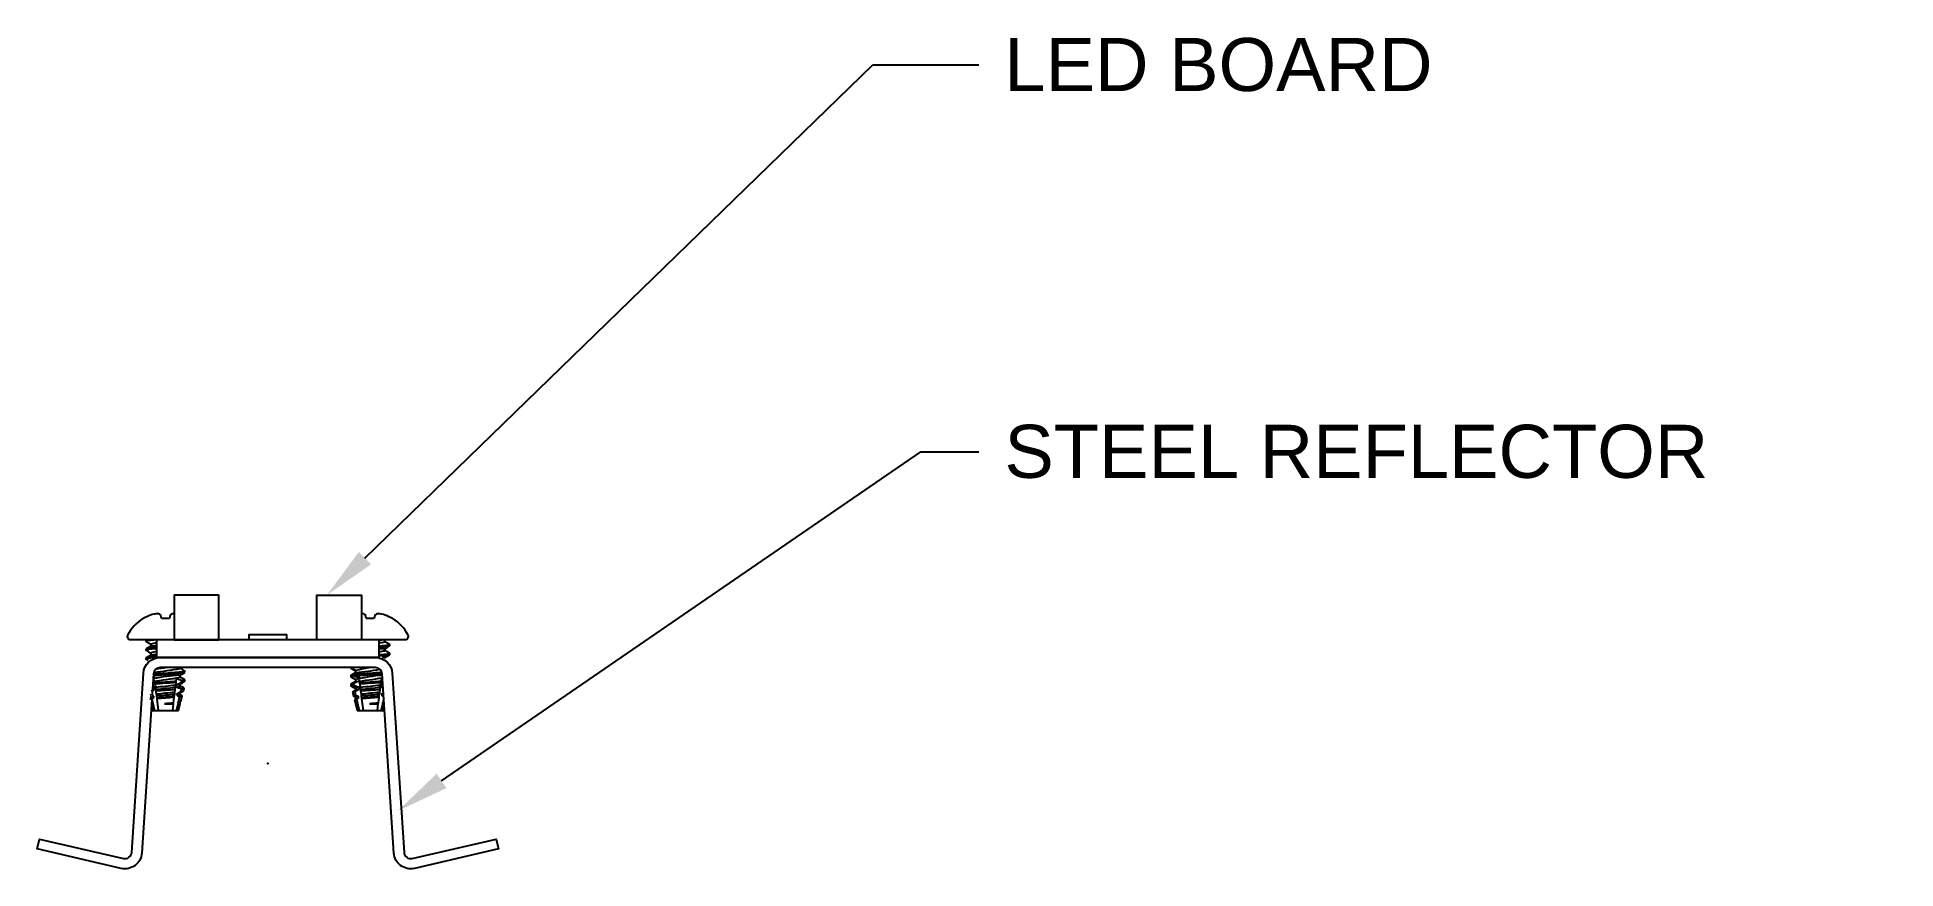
# Model space of a CAD drawing. Extents: x -0.82 to 5.76, y -0.37 to 2.57.
import ezdxf
from ezdxf import colors
from ezdxf.entities.mleader import LeaderData, LeaderLine
from ezdxf.math import Vec2, Vec3

# ---------------------------------------------------------------- set-up
doc = ezdxf.new("R2010")
doc.units = 0
doc.header["$LTSCALE"] = 0.5
doc.header["$MEASUREMENT"] = 0
doc.linetypes.add('PHANTOM', pattern=[0.5, 0.25, -0.05, 0.05, -0.05, 0.05, -0.05])
doc.layers.add('Construction', color=60, linetype='PHANTOM', plot=False)
doc.layers.add('CUST DWG', color=60, linetype='CONTINUOUS', lineweight=20)
for name, color, linetype in [('Hardware', 242, 'CONTINUOUS'), ('LED Board', 110, 'CONTINUOUS'), ('Reflector', 40, 'CONTINUOUS')]:
    doc.layers.add(name, color=color, linetype=linetype)
doc.styles.add('LSAD_Standard', font='arial.ttf')

msp = doc.modelspace()

# ---------------------------------------------------------------- linework, layer by layer
at = {"layer": 'Construction', "ltscale": 0.5, "transparency": 16777216}
msp.add_point((0, 0), dxfattribs=at)
at = {"layer": 'Hardware', "linetype": 'Continuous', "transparency": 16777216}
for p, q in [((-0.4402, 0.5122), (-0.4415, 0.5122)), ((-0.376, 0.5122), (-0.3782, 0.5243)), ((-0.348, 0.5122), (-0.376, 0.5122)), ((-0.3458, 0.5243), (-0.348, 0.5122)), ((0.348, 0.5122), (0.3458, 0.5243)), ((0.376, 0.5122), (0.348, 0.5122)), ((0.3782, 0.5243), (0.376, 0.5122)), ((0.4415, 0.5122), (0.4402, 0.5122)), ((-0.3935, 0.4377), (-0.486, 0.4377)), ((-0.431, 0.4358), (-0.431, 0.4319)), ((-0.431, 0.4045), (-0.431, 0.4006)), ((-0.4141, 0.4221), (-0.4141, 0.4147)), ((0.486, 0.4377), (0.3935, 0.4377)), ((0.4133, 0.4369), (0.4146, 0.4377)), ((0.4141, 0.4299), (0.4141, 0.4374)), ((0.431, 0.4202), (0.4141, 0.4299)), ((0.4141, 0.3987), (0.4141, 0.4061)), ((0.4305, 0.4207), (0.431, 0.4202)), ((0.431, 0.4163), (0.431, 0.4202)), ((-0.431, 0.3733), (-0.431, 0.3694)), ((-0.4234, 0.365), (-0.431, 0.3694)), ((-0.4141, 0.3909), (-0.4141, 0.3834)), ((-0.3099, 0.3362), (-0.3099, 0.3389)), ((0.293, 0.3389), (0.293, 0.3381)), ((0.3099, 0.3284), (0.293, 0.3381)), ((0.4141, 0.3707), (0.4141, 0.3749)), ((0.431, 0.385), (0.431, 0.3889)), ((-0.4045, 0.3127), (-0.4017, 0.3127)), ((-0.4011, 0.2695), (-0.4019, 0.2616)), ((-0.4016, 0.3117), (-0.4017, 0.3127)), ((-0.4005, 0.3024), (-0.4016, 0.3117)), ((-0.3983, 0.2846), (-0.3993, 0.2929)), ((-0.3978, 0.2807), (-0.3983, 0.2846)), ((-0.3965, 0.2701), (-0.3978, 0.2807)), ((-0.3956, 0.2624), (-0.3965, 0.2701)), ((-0.3276, 0.2694), (-0.3286, 0.2609)), ((-0.3266, 0.2774), (-0.3276, 0.2694)), ((-0.3255, 0.2862), (-0.3266, 0.2774)), ((-0.325, 0.2902), (-0.3255, 0.2862)), ((-0.3238, 0.2999), (-0.325, 0.2902)), ((-0.323, 0.27), (-0.3238, 0.2777)), ((-0.3099, 0.3049), (-0.3099, 0.3124)), ((-0.3099, 0.2737), (-0.3099, 0.2811)), ((-0.3036, 0.2885), (-0.3039, 0.2923)), ((-0.2977, 0.2573), (-0.2956, 0.2654)), ((-0.293, 0.3225), (-0.293, 0.3264)), ((-0.293, 0.2913), (-0.293, 0.2952)), ((0.293, 0.3108), (0.293, 0.3069)), ((0.3099, 0.2971), (0.293, 0.3069)), ((0.293, 0.2795), (0.293, 0.2756)), ((0.3099, 0.2659), (0.293, 0.2756)), ((0.293, 0.2756), (0.2932, 0.2752)), ((0.2932, 0.2752), (0.2939, 0.2749)), ((0.3031, 0.2823), (0.3028, 0.2783)), ((0.3056, 0.3127), (0.3054, 0.3099)), ((0.3056, 0.3127), (0.3223, 0.3127)), ((0.3099, 0.3284), (0.3099, 0.3209)), ((0.3099, 0.2971), (0.3099, 0.2897)), ((0.3099, 0.2659), (0.3099, 0.2584)), ((0.3229, 0.2695), (0.3221, 0.2616)), ((0.3224, 0.3117), (0.3223, 0.3127)), ((0.3235, 0.3024), (0.3224, 0.3117)), ((0.3257, 0.2846), (0.3247, 0.2929)), ((0.3262, 0.2807), (0.3257, 0.2846)), ((0.3275, 0.2701), (0.3262, 0.2807)), ((0.3284, 0.2624), (0.3275, 0.2701)), ((0.3964, 0.2694), (0.3954, 0.2609)), ((0.3974, 0.2774), (0.3964, 0.2694)), ((0.3985, 0.2862), (0.3974, 0.2774)), ((0.399, 0.2902), (0.3985, 0.2862)), ((0.4002, 0.2999), (0.399, 0.2902)), ((0.401, 0.27), (0.4002, 0.2777)), ((-0.4141, 0.2346), (-0.4155, 0.2354)), ((-0.4143, 0.245), (-0.4137, 0.242)), ((-0.4141, 0.2346), (-0.4141, 0.2272)), ((-0.4117, 0.202), (-0.408, 0.1877)), ((-0.4049, 0.2298), (-0.4102, 0.2271)), ((-0.4102, 0.2271), (-0.401, 0.1877)), ((-0.4042, 0.2378), (-0.4049, 0.2298)), ((-0.3948, 0.2563), (-0.3956, 0.2624)), ((-0.3934, 0.2449), (-0.3948, 0.2563)), ((-0.3927, 0.2393), (-0.3934, 0.2449)), ((-0.3918, 0.2316), (-0.3927, 0.2393)), ((-0.3915, 0.2292), (-0.3918, 0.2316)), ((-0.3864, 0.1877), (-0.3915, 0.2292)), ((-0.3649, 0.2109), (-0.3348, 0.2109)), ((-0.3348, 0.2109), (-0.3376, 0.1877)), ((-0.3344, 0.214), (-0.3348, 0.2109)), ((-0.3343, 0.2144), (-0.3344, 0.214)), ((-0.3319, 0.2338), (-0.3343, 0.2144)), ((-0.3315, 0.2377), (-0.3319, 0.2338)), ((-0.3305, 0.2456), (-0.3315, 0.2377)), ((-0.3298, 0.2512), (-0.3305, 0.2456)), ((-0.3286, 0.2609), (-0.3298, 0.2512)), ((-0.323, 0.1877), (-0.3176, 0.2109)), ((-0.3199, 0.2393), (-0.3206, 0.247)), ((-0.318, 0.2162), (-0.3161, 0.2172)), ((-0.3176, 0.2109), (-0.318, 0.2162)), ((-0.3176, 0.2109), (-0.31, 0.2109)), ((-0.3161, 0.2172), (-0.3118, 0.2359)), ((-0.316, 0.1877), (-0.3099, 0.2111)), ((-0.3106, 0.2182), (-0.3083, 0.2196)), ((-0.3099, 0.2112), (-0.31, 0.2109)), ((-0.31, 0.2109), (-0.3099, 0.2111)), ((-0.3099, 0.2424), (-0.3099, 0.2499)), ((-0.3099, 0.2112), (-0.3099, 0.2186)), ((-0.3098, 0.2112), (-0.3099, 0.2114)), ((-0.3074, 0.2204), (-0.3027, 0.2383)), ((0.2992, 0.2518), (0.3026, 0.2389)), ((0.3099, 0.2346), (0.3026, 0.2389)), ((0.3063, 0.2247), (0.316, 0.1877)), ((0.3075, 0.2542), (0.3103, 0.242)), ((0.3099, 0.2346), (0.3099, 0.2272)), ((0.3191, 0.2298), (0.3138, 0.2271)), ((0.3138, 0.2271), (0.323, 0.1877)), ((0.3198, 0.2378), (0.3191, 0.2298)), ((0.3292, 0.2563), (0.3284, 0.2624)), ((0.3306, 0.2449), (0.3292, 0.2563)), ((0.3313, 0.2393), (0.3306, 0.2449)), ((0.3322, 0.2316), (0.3313, 0.2393)), ((0.3325, 0.2292), (0.3322, 0.2316)), ((0.3376, 0.1877), (0.3325, 0.2292)), ((0.3591, 0.2109), (0.3892, 0.2109)), ((0.3892, 0.2109), (0.3864, 0.1877)), ((0.3896, 0.214), (0.3892, 0.2109)), ((0.3897, 0.2144), (0.3896, 0.214)), ((0.3921, 0.2338), (0.3897, 0.2144)), ((0.3925, 0.2377), (0.3921, 0.2338)), ((0.3935, 0.2456), (0.3925, 0.2377)), ((0.3942, 0.2512), (0.3935, 0.2456)), ((0.3954, 0.2609), (0.3942, 0.2512)), ((0.401, 0.1877), (0.4064, 0.2109)), ((0.4041, 0.2393), (0.4034, 0.247)), ((0.406, 0.2162), (0.4079, 0.2172)), ((0.4064, 0.2109), (0.406, 0.2162)), ((0.4064, 0.2109), (0.4112, 0.2109)), ((0.4079, 0.2172), (0.4101, 0.2268)), ((0.408, 0.1877), (0.4117, 0.202)), ((-0.408, 0.1877), (-0.401, 0.1877)), ((-0.401, 0.1877), (-0.3864, 0.1877)), ((-0.3864, 0.1877), (-0.3376, 0.1877)), ((-0.3376, 0.1877), (-0.323, 0.1877)), ((-0.323, 0.1877), (-0.316, 0.1877)), ((0.316, 0.1877), (0.323, 0.1877)), ((0.323, 0.1877), (0.3376, 0.1877)), ((0.3376, 0.1877), (0.3864, 0.1877)), ((0.3864, 0.1877), (0.401, 0.1877)), ((0.401, 0.1877), (0.408, 0.1877))]:
    msp.add_line(p, q, dxfattribs=at)
at = {"layer": 'Hardware', "linetype": 'Continuous', "transparency": 16777216, "flags": 128}
for points in [[(-0.3935, 0.4373), (-0.396, 0.4371), (-0.4036, 0.4365), (-0.4106, 0.4359), (-0.4166, 0.4352), (-0.4218, 0.4345), (-0.4258, 0.4338), (-0.4287, 0.4331), (-0.4304, 0.4325), (-0.431, 0.4319), (-0.4305, 0.4313)], [(-0.3935, 0.41), (-0.3965, 0.4098), (-0.4038, 0.4092), (-0.4106, 0.4085), (-0.4166, 0.4078), (-0.4218, 0.4071), (-0.4258, 0.4065), (-0.4287, 0.4058), (-0.4304, 0.4051), (-0.431, 0.4045)], [(-0.3935, 0.4061), (-0.3965, 0.4058), (-0.4038, 0.4053), (-0.4106, 0.4046), (-0.4166, 0.4039), (-0.4218, 0.4032), (-0.4258, 0.4025), (-0.4287, 0.4019), (-0.4304, 0.4012), (-0.431, 0.4006), (-0.4305, 0.4001)], [(-0.4281, 0.4378), (-0.429, 0.4372), (-0.4305, 0.4363)], [(-0.4305, 0.4313), (-0.422, 0.4264), (-0.4141, 0.4218)], [(-0.4134, 0.4151), (-0.422, 0.4101), (-0.4305, 0.4051)], [(-0.4305, 0.4001), (-0.422, 0.3951), (-0.4141, 0.3905)], [(0.431, 0.4202), (0.4304, 0.4196), (0.4287, 0.4189), (0.4258, 0.4183), (0.4218, 0.4176), (0.4166, 0.4169), (0.4106, 0.4162), (0.4038, 0.4156), (0.3965, 0.415), (0.3935, 0.4147)], [(0.431, 0.4163), (0.4304, 0.4157), (0.4287, 0.415), (0.4258, 0.4144), (0.4218, 0.4137), (0.4166, 0.413), (0.4106, 0.4123), (0.4038, 0.4116), (0.3965, 0.4111), (0.3935, 0.4108)], [(0.4133, 0.4057), (0.4218, 0.4106), (0.4302, 0.4156)], [(0.4305, 0.4207), (0.423, 0.4251), (0.4141, 0.4303)], [(0.4302, 0.3896), (0.4218, 0.3946), (0.4141, 0.399)], [(-0.3935, 0.3787), (-0.3965, 0.3785), (-0.4038, 0.3779), (-0.4106, 0.3773), (-0.4166, 0.3766), (-0.4218, 0.3759), (-0.4258, 0.3752), (-0.4287, 0.3745), (-0.4304, 0.3739), (-0.431, 0.3733), (-0.431, 0.3733)], [(-0.3935, 0.3748), (-0.3965, 0.3746), (-0.4038, 0.374), (-0.4106, 0.3734), (-0.4166, 0.3727), (-0.4218, 0.372), (-0.4258, 0.3713), (-0.4287, 0.3706), (-0.4304, 0.37), (-0.431, 0.3694)], [(-0.431, 0.3694), (-0.4304, 0.3688), (-0.4302, 0.3687)], [(-0.4134, 0.3838), (-0.422, 0.3788), (-0.4305, 0.3738)], [(-0.4302, 0.3687), (-0.4236, 0.3648)], [(-0.2935, 0.327), (-0.302, 0.332), (-0.3099, 0.3365)], [(0.293, 0.3381), (0.2936, 0.3375), (0.2938, 0.3374)], [(0.2938, 0.3374), (0.3022, 0.3325), (0.3099, 0.328)], [(0.4302, 0.3896), (0.4304, 0.3895), (0.431, 0.3889), (0.4304, 0.3883), (0.4287, 0.3877), (0.4258, 0.387), (0.4218, 0.3863), (0.4166, 0.3856), (0.4106, 0.3849), (0.4038, 0.3843), (0.3965, 0.3837), (0.3935, 0.3835)], [(0.431, 0.385), (0.4304, 0.3844), (0.4287, 0.3838), (0.4258, 0.3831), (0.4218, 0.3824), (0.4166, 0.3817), (0.4106, 0.381), (0.4038, 0.3804), (0.3965, 0.3798), (0.3935, 0.3796)], [(0.4133, 0.3744), (0.4218, 0.3794), (0.4302, 0.3843)], [(-0.2935, 0.327), (-0.293, 0.3264), (-0.2936, 0.3258), (-0.2953, 0.3252), (-0.2982, 0.3245), (-0.3022, 0.3238), (-0.3074, 0.3231), (-0.3134, 0.3224), (-0.3202, 0.3218), (-0.3275, 0.3212), (-0.3353, 0.3206), (-0.3438, 0.32), (-0.3528, 0.3193), (-0.362, 0.3186), (-0.3712, 0.3179), (-0.3802, 0.3172), (-0.3887, 0.3166), (-0.3965, 0.316), (-0.4038, 0.3154), (-0.4043, 0.3154)], [(-0.325, 0.2902), (-0.3316, 0.2897), (-0.3387, 0.2891), (-0.3462, 0.2886), (-0.354, 0.288), (-0.362, 0.2874), (-0.3698, 0.2868), (-0.3775, 0.2862), (-0.3849, 0.2856), (-0.3918, 0.2851), (-0.3983, 0.2846)], [(-0.3255, 0.2862), (-0.332, 0.2857), (-0.339, 0.2852), (-0.3464, 0.2846), (-0.3541, 0.284), (-0.362, 0.2835), (-0.3716, 0.2827), (-0.3809, 0.282), (-0.3897, 0.2814), (-0.3978, 0.2807)], [(-0.3106, 0.312), (-0.302, 0.317), (-0.2935, 0.322)], [(-0.3106, 0.2807), (-0.302, 0.2857), (-0.2935, 0.2907)], [(-0.2935, 0.2957), (-0.302, 0.3007), (-0.3099, 0.3053)], [(-0.296, 0.2659), (-0.302, 0.2695), (-0.3099, 0.274)], [(-0.3075, 0.2541), (-0.3065, 0.2587), (-0.3054, 0.2631)], [(-0.3054, 0.2631), (-0.3026, 0.2635), (-0.3004, 0.2639), (-0.2985, 0.2642), (-0.2971, 0.2646), (-0.2961, 0.265), (-0.2956, 0.2653), (-0.2956, 0.2656), (-0.296, 0.2659)], [(-0.2935, 0.2957), (-0.293, 0.2952), (-0.2934, 0.2947), (-0.2947, 0.2941), (-0.2969, 0.2935), (-0.3, 0.2929), (-0.3039, 0.2923)], [(0.4038, 0.3218), (0.3965, 0.3212), (0.3887, 0.3206), (0.3802, 0.32), (0.3712, 0.3193), (0.362, 0.3186), (0.3528, 0.3179), (0.3438, 0.3172), (0.3353, 0.3166), (0.3275, 0.316), (0.3202, 0.3154), (0.3134, 0.3148), (0.3074, 0.3141), (0.3022, 0.3134), (0.2982, 0.3127), (0.2953, 0.312), (0.2936, 0.3114), (0.293, 0.3108), (0.293, 0.3108)], [(0.293, 0.3069), (0.2936, 0.3063), (0.2938, 0.3062)], [(0.3107, 0.3214), (0.3022, 0.3164), (0.2938, 0.3115)], [(0.2938, 0.3062), (0.3022, 0.3013), (0.3099, 0.2968)], [(0.3107, 0.2901), (0.3022, 0.2852), (0.2938, 0.2802)], [(0.2938, 0.2749), (0.3022, 0.27), (0.3099, 0.2655)], [(0.399, 0.2902), (0.3924, 0.2897), (0.3853, 0.2891), (0.3778, 0.2886), (0.37, 0.288), (0.362, 0.2874), (0.3542, 0.2868), (0.3465, 0.2862), (0.3391, 0.2856), (0.3322, 0.2851), (0.3257, 0.2846)], [(0.3985, 0.2862), (0.392, 0.2857), (0.385, 0.2852), (0.3776, 0.2846), (0.3699, 0.284), (0.362, 0.2835), (0.3524, 0.2827), (0.3431, 0.282), (0.3343, 0.2814), (0.3262, 0.2807)], [(-0.4134, 0.2276), (-0.4156, 0.2263), (-0.4167, 0.2256)], [(-0.4155, 0.2351), (-0.4141, 0.2343)], [(-0.4137, 0.242), (-0.4147, 0.2418)], [(-0.4103, 0.2573), (-0.413, 0.256)], [(-0.4092, 0.24), (-0.4042, 0.2378)], [(-0.4019, 0.2616), (-0.408, 0.2585)], [(-0.3315, 0.2377), (-0.3382, 0.237), (-0.3456, 0.2363), (-0.3537, 0.2355), (-0.362, 0.2346), (-0.3701, 0.2338), (-0.3779, 0.233), (-0.3852, 0.2323), (-0.3918, 0.2316)], [(-0.3344, 0.214), (-0.3406, 0.2133), (-0.3474, 0.2126), (-0.3546, 0.2119), (-0.362, 0.2112), (-0.3649, 0.2109)], [(-0.3206, 0.247), (-0.311, 0.2522), (-0.3075, 0.2541)], [(-0.3118, 0.2359), (-0.3133, 0.2366), (-0.3199, 0.2393)], [(-0.3074, 0.2204), (-0.3074, 0.2204), (-0.3078, 0.2199), (-0.3086, 0.2194), (-0.3098, 0.2189), (-0.3125, 0.2181), (-0.3161, 0.2172)], [(-0.3118, 0.2359), (-0.309, 0.2364), (-0.307, 0.2367), (-0.3054, 0.2371), (-0.3041, 0.2375), (-0.3032, 0.2378), (-0.3028, 0.2382), (-0.3027, 0.2385), (-0.3031, 0.2388), (-0.3032, 0.2388)], [(-0.3106, 0.2495), (-0.302, 0.2545), (-0.2985, 0.2565)], [(-0.3032, 0.2389), (-0.3051, 0.24), (-0.3099, 0.2428)], [(0.3106, 0.2588), (0.3048, 0.2554), (0.2996, 0.2524)], [(0.3103, 0.242), (0.3071, 0.2413), (0.3054, 0.2408), (0.304, 0.2403), (0.3031, 0.2398), (0.3026, 0.2393), (0.3026, 0.2389)], [(0.3026, 0.2389), (0.3029, 0.2384), (0.3036, 0.238)], [(0.3036, 0.238), (0.307, 0.236), (0.3099, 0.2343)], [(0.3106, 0.2276), (0.3084, 0.2263), (0.3068, 0.2253)], [(0.3221, 0.2616), (0.3137, 0.2573), (0.3075, 0.2542)], [(0.3103, 0.242), (0.3125, 0.241), (0.3198, 0.2378)], [(0.3925, 0.2377), (0.3858, 0.237), (0.3784, 0.2363), (0.3703, 0.2355), (0.362, 0.2346), (0.3539, 0.2338), (0.3461, 0.233), (0.3388, 0.2323), (0.3322, 0.2316)], [(0.3896, 0.214), (0.3834, 0.2133), (0.3766, 0.2126), (0.3694, 0.2119), (0.362, 0.2112), (0.3591, 0.2109)], [(0.4034, 0.247), (0.4086, 0.2498)], [(0.4094, 0.2371), (0.4041, 0.2393)], [(0.4107, 0.2179), (0.4079, 0.2172)]]:
    msp.add_lwpolyline(points, dxfattribs=at)
at = {"layer": 'Hardware', "linetype": 'Continuous', "transparency": 16777216}
for centre, radius, start, end in [((-0.3762, 0.4039), 0.1264, 96.0768, 107.74085), ((-0.3988, 0.4947), 0.0361, 55.05902, 75.15367), ((-0.3252, 0.4947), 0.0361, 104.84633, 124.94098), ((-0.3478, 0.4039), 0.1264, 82.61307, 83.9232), ((0.3478, 0.4039), 0.1264, 96.0768, 97.38693), ((0.3252, 0.4947), 0.0361, 55.05902, 75.15367), ((0.3988, 0.4947), 0.0361, 104.84633, 124.94098), ((0.3762, 0.4039), 0.1264, 72.25915, 83.9232), ((-0.362, 0.3837), 0.151, 121.74209, 152.29992), ((-0.3624, 0.3818), 0.1518, 110.1727, 120.84939), ((0.3624, 0.3818), 0.1518, 59.15061, 69.8273), ((0.362, 0.3837), 0.151, 27.70008, 58.25791), ((-0.486, 0.4488), 0.011, 152.29992, 270), ((-0.4257, 0.4295), 0.00824, 89.47972, 130.28646), ((-0.2887, -0.0847), 0.5221, 101.57944, 103.89557), ((-0.2887, -0.116), 0.5221, 101.57944, 103.89557), ((-0.5413, 1.6723), 1.2637, 275.80875, 276.71638), ((0.4353, -0.0847), 0.5221, 92.42085, 94.59283), ((0.1827, 1.6723), 1.2637, 279.60225, 280.55027), ((0.4353, -0.116), 0.5221, 92.42085, 94.59283), ((0.1827, 1.641), 1.2637, 279.60225, 280.55027), ((0.486, 0.4488), 0.011, 270, 27.70008), ((-0.5413, 1.641), 1.2637, 275.80875, 276.71638), ((-0.5277, 1.4872), 1.1714, 276.0998, 280.7121), ((-0.2842, -0.2075), 0.5514, 97.73862, 101.81009), ((0.4398, -0.2075), 0.5514, 97.73862, 103.61957), ((0.1963, 1.4872), 1.1714, 275.60432, 279.82718), ((0.4353, -0.1472), 0.5221, 92.42085, 93.43579), ((-0.4017, 0.2467), 0.0228, 88.40478, 104.3421), ((-0.2859, 0.5587), 0.3113, 247.0761, 248.2864), ((-0.1826, -0.1753), 0.5159, 114.83747, 115.66055), ((-0.5277, 1.456), 1.1714, 275.9643, 280.7121), ((-0.2842, -0.2388), 0.5514, 92.73945, 102.69172), ((-0.3079, 0.5522), 0.2664, 248.5993, 249.6556), ((-0.4417, 1.264), 0.9532, 272.40812, 278.97276), ((-2.2236, 18.2913), 18.1136, 275.78918, 276.01149), ((-2.4212, 20.3221), 20.1616, 275.76612, 275.96035), ((-0.3958, 0.0804), 0.231, 66.55536, 71.84339), ((-0.7295, 1.0671), 0.8875, 297.2014, 298.67954), ((-0.3277, 0.3252), 0.0476, 274.67908, 291.02972), ((-0.3233, 0.2964), 0.0264, 270.68658, 300.45828), ((-0.4119, 0.0203), 0.2651, 66.32947, 70.40716), ((-0.3038, 0.3106), 0.0221, 270.44479, 299.16212), ((0.3046, 0.2864), 0.0236, 88.18388, 119.48078), ((0.3028, 0.2633), 0.019, 89.0676, 121.14138), ((0.3026, 0.2601), 0.0183, 89.08214, 121.52277), ((0.4381, 0.5587), 0.3113, 244.24897, 248.2864), ((0.5414, -0.1753), 0.5159, 114.83747, 117.50546), ((0.4161, 0.5522), 0.2664, 245.42534, 249.6556), ((0.4398, -0.2388), 0.5514, 93.65666, 103.61957), ((0.3223, 0.2467), 0.0228, 88.40478, 122.80249), ((0.1963, 1.456), 1.1714, 275.60432, 280.26623), ((0.2823, 1.264), 0.9532, 272.40812, 277.33577), ((-1.4996, 18.2913), 18.1136, 275.78918, 276.01149), ((-1.6972, 20.3221), 20.1616, 275.76612, 275.96035), ((0.3282, 0.0804), 0.231, 70.45559, 71.84339), ((-0.0055, 1.0671), 0.8875, 297.2014, 297.66737), ((0.3963, 0.3252), 0.0476, 274.67908, 282.6656), ((0.4007, 0.2964), 0.0264, 270.68658, 284.32745), ((0.3121, 0.0203), 0.2651, 68.92603, 70.40716), ((-0.4014, 0.1999), 0.0302, 96.57525, 106.47366), ((-0.4043, 0.221), 0.0168, 89.57542, 107.82399), ((-0.3984, 0.2218), 0.0399, 95.06209, 103.79408), ((1.4004, -24.9205), 25.2407, 93.92779, 94.07842), ((0.831, -11.7629), 12.0701, 95.51869, 95.8221), ((-3.3388, 29.6785), 29.5862, 275.71476, 275.83589), ((1.033, -17.4953), 17.7817, 94.40249, 94.59491), ((0.6069, -8.0277), 8.2957, 96.5148, 96.72712), ((-0.3239, 0.2807), 0.0339, 275.44804, 292.93553), ((-0.3198, 0.2563), 0.0171, 269.55839, 305.44982), ((-0.3211, 0.2413), 0.0253, 276.98858, 294.37047), ((-0.3079, 0.2721), 0.018, 271.25928, 304.51698), ((0.3069, 0.2403), 0.0139, 87.38085, 123.70876), ((0.3144, 0.2121), 0.015, 92.02883, 122.67091), ((0.3197, 0.221), 0.0168, 89.57542, 125.64071), ((0.3226, 0.1999), 0.0302, 96.57525, 113.33924), ((0.3256, 0.2218), 0.0399, 95.06209, 112.01298), ((2.1244, -24.9205), 25.2407, 93.92779, 94.07842), ((1.555, -11.7629), 12.0701, 95.51869, 95.8221), ((-2.6148, 29.6785), 29.5862, 275.71476, 275.83589), ((1.757, -17.4953), 17.7817, 94.40249, 94.59491), ((1.3309, -8.0277), 8.2957, 96.5148, 96.72712), ((0.4001, 0.2807), 0.0339, 275.44804, 284.69937), ((0.4042, 0.2563), 0.0171, 269.55839, 287.24346), ((0.4029, 0.2413), 0.0253, 276.98858, 288.0135)]:
    msp.add_arc(centre, radius, start, end, dxfattribs=at)
at = {"layer": 'LED Board', "ltscale": 0.5, "transparency": 16777216}
for points in [[(-0.3315, 0.4377), (-0.1735, 0.4377), (-0.1735, 0.5952), (-0.3315, 0.5952)], [(0.3315, 0.4377), (0.1735, 0.4377), (0.1735, 0.5952), (0.3315, 0.5952)], [(0.3935, 0.4377), (-0.3935, 0.4377), (-0.3935, 0.3748), (0.3935, 0.3748)], [(-0.0669, 0.438), (0.0669, 0.438), (0.0669, 0.455), (-0.0669, 0.455)]]:
    msp.add_lwpolyline(points, close=True, dxfattribs=at)
at = {"layer": 'Reflector', "linetype": 'Continuous', "transparency": 16777216}
msp.add_line((0.3957, 0.3748), (-0.3957, 0.3748), dxfattribs=at)
at = {"layer": 'Reflector', "transparency": 16777216}
msp.add_lwpolyline([(0.4456, -0.3163), (0.4042, 0.3168, 0.395254), (0.3807, 0.3389), (-0.3807, 0.3389, 0.395254), (-0.4042, 0.3168), (-0.4456, -0.3163, -0.462416), (-0.5183, -0.3704), (-0.8155, -0.3018), (-0.8074, -0.2668), (-0.5103, -0.3354, 0.462416), (-0.4814, -0.3139), (-0.4401, 0.3191, -0.395254), (-0.3807, 0.3748), (0.3807, 0.3748, -0.395254), (0.4401, 0.3191), (0.4814, -0.3139, 0.462416), (0.5103, -0.3354), (0.8074, -0.2668), (0.8155, -0.3018), (0.5183, -0.3704, -0.462416)], format="xyb", close=True, dxfattribs=at)

# ---------------------------------------------------------------- leaders
at = {"layer": 'CUST DWG', "ltscale": 0.5, "transparency": 16777216}
ml = msp.add_multileader_mtext('Standard', dxfattribs=at)
ml.set_content('\\A1;LED BOARD', color=256, style='LSAD_Standard')
ml.set_leader_properties()
ml.build(insert=Vec2(0, 0))
ml.multileader.update_dxf_attribs({"dogleg_length": 0.7871, "arrow_head_size": 0.1875})
ctx = ml.context
ctx.base_point, ctx.char_height, ctx.arrow_head_size, ctx.landing_gap_size, ctx.plane_origin = Vec3(2.514, 2.4685), 0.1875, 0.1875, 0.09, Vec3(-0.0911, 1.2337)
notes = []
notes.append((ctx, [(0, (1, 1, 0), (2.139, 2.4685), (1, 0), 0.375, [(0, [(0.2088, 0.5952)], 0, [])])]))
ctx.mtext.insert, ctx.mtext.width, ctx.mtext.defined_height, ctx.mtext.flow_direction = Vec3(2.604, 2.5638), 3.15153, 0.8541, 5
ml = msp.add_multileader_mtext('Standard', dxfattribs=at)
ml.set_content('\\A1;STEEL REFLECTOR', color=256, style='LSAD_Standard')
ml.set_leader_properties()
ml.build(insert=Vec2(0, 0))
ml.multileader.update_dxf_attribs({"dogleg_length": 0.7871, "arrow_head_size": 0.1875})
ctx = ml.context
ctx.base_point, ctx.char_height, ctx.arrow_head_size, ctx.landing_gap_size, ctx.plane_origin = Vec3(2.514, 1.1017), 0.1875, 0.1875, 0.09, Vec3(0.5675, -0.0663)
notes.append((ctx, [(0, (1, 1, 0), (2.3088, 1.1017), (1, 0), 0.2052, [(0, [(0.4595, -0.1674)], 0, [])])]))
ctx.mtext.insert, ctx.mtext.width, ctx.mtext.defined_height, ctx.mtext.flow_direction = Vec3(2.604, 1.197), 3.15153, 0.8541, 5
for ctx, leaders in notes:
    for number, flags, end, landing, length, lines in leaders:
        leader = LeaderData()
        leader.index, (leader.has_last_leader_line, leader.has_dogleg_vector, leader.attachment_direction) = number, flags
        leader.last_leader_point, leader.dogleg_vector, leader.dogleg_length = Vec3(end), Vec3(landing), length
        for number, points, colour, breaks in lines:
            line = LeaderLine()
            line.index, line.vertices, line.color, line.breaks = number, Vec3.list(points), colors.encode_raw_color(colour), breaks
            leader.lines.append(line)
        ctx.leaders.append(leader)

doc.saveas('drawing.dxf')
